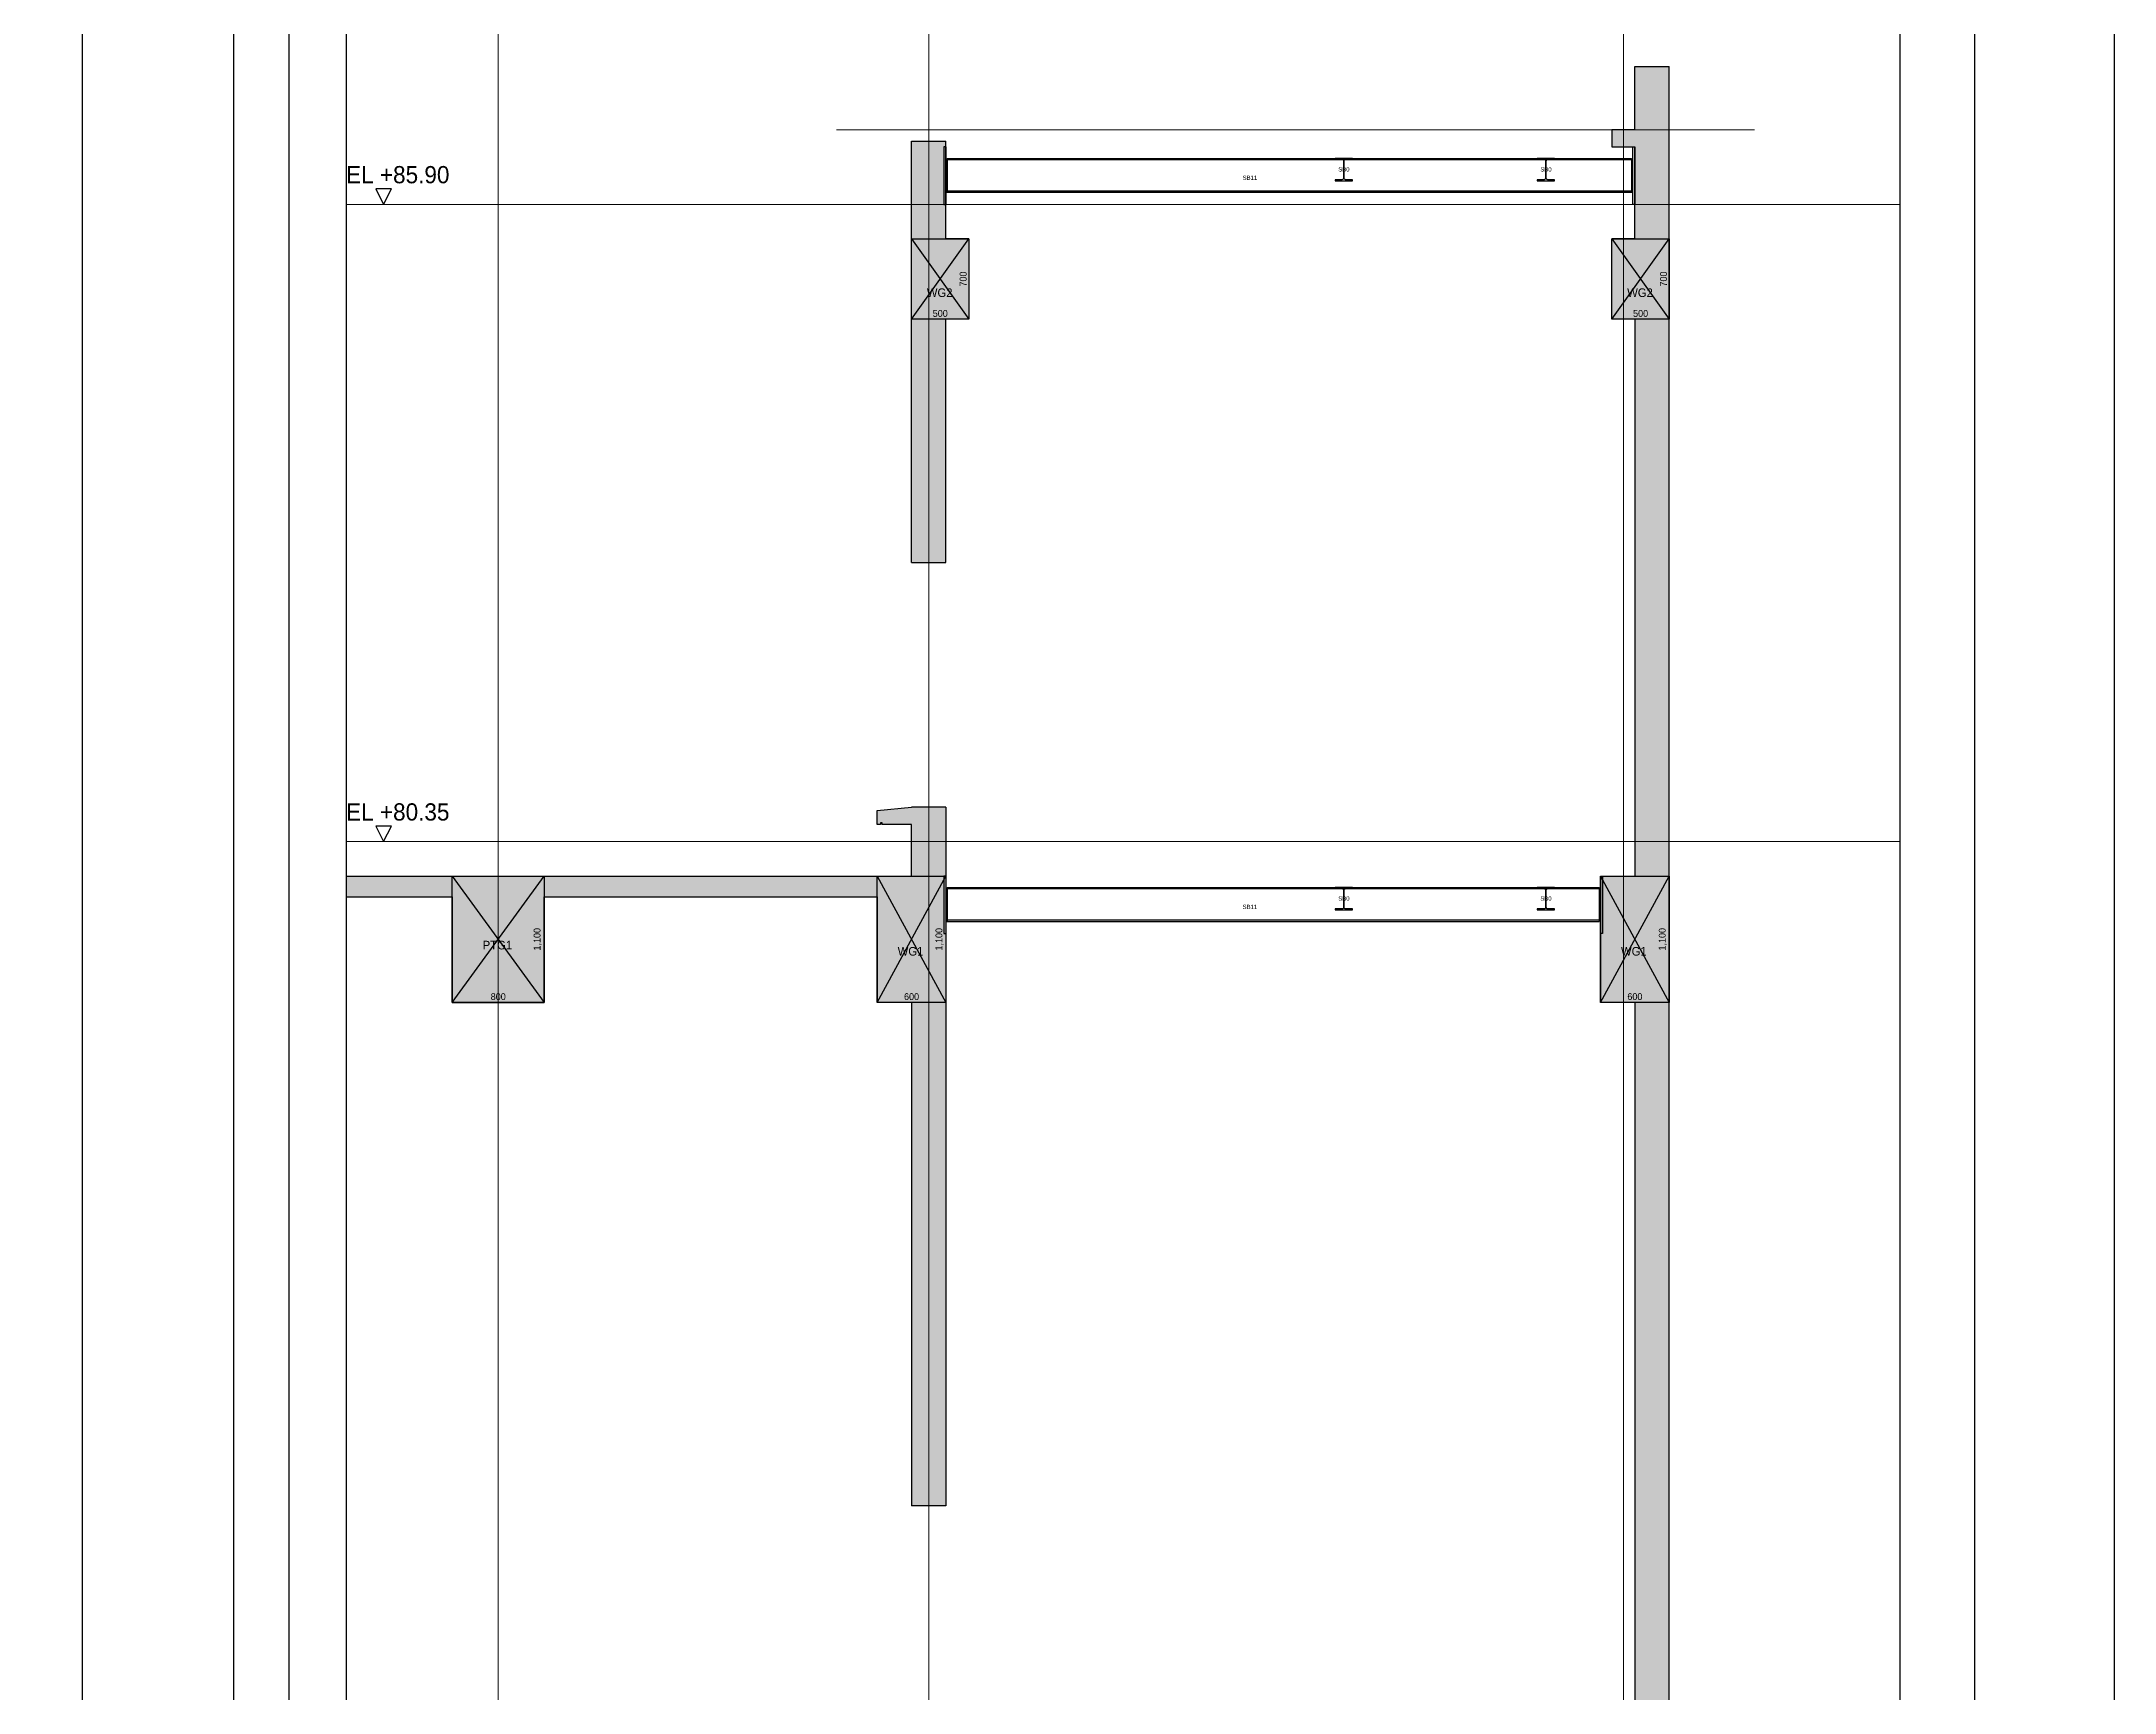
# Model space of a CAD drawing. Header units: millimetres. Extents: x 0 to 35640, y 0 to 50460.
# Drawn here: x 17584 to 35640, y 28549 to 42928 of the extents above; entities that cross this region are included whole.
import ezdxf
from ezdxf.enums import TextEntityAlignment as Align

# ---------------------------------------------------------------- set-up
doc = ezdxf.new("R2010")
doc.units = ezdxf.units.MM
doc.header["$LTSCALE"] = 60
doc.layers.get('Defpoints').update_dxf_attribs({"color": 161})
for name, color, linetype in [('A-CON', 2, 'Continuous'), ('A-ETC-5', 5, 'Continuous'), ('S-STEEL', 3, 'Continuous'), ('구조SOLID', 253, 'Continuous')]:
    doc.layers.add(name, color=color, linetype=linetype)
doc.layers.add('AS-HIDLINE', color=205, linetype='Continuous', plot=False)
doc.layers.add('NOPLOT', color=191, linetype='Continuous', plot=False)
doc.layers.add('CEN', color=1, linetype='Continuous', lineweight=9)
doc.styles.add('Gdim', font='Dotum.ttf')
doc.styles.add('Gtx', font='Dotum.ttf')
doc.dimstyles.new('G-Xdim', dxfattribs={"dimscale": 30, "dimtxt": 2, "dimasz": 1, "dimexe": 1.2, "dimexo": 1.2, "dimgap": 0, "dimtad": 1, "dimdec": 1, "dimdsep": 46, "dimlunit": 6, "dimtxsty": 'Gdim', "dimcen": 1, "dimse1": 1, "dimse2": 1, "dimsd1": 1, "dimsd2": 1, "dimclrd": 1, "dimclre": 1, "dimclrt": 256, "dimadec": 0, "dimazin": 0, "dimtfac": 1, "dimtdec": 1, "dimtix": 1, "dimtmove": 2, "dimatfit": 1, "dimfxl": 0, "dimtolj": 1, "dimlwd": -1, "dimlwe": -1, "dimarcsym": 0})

# ---------------------------------------------------------------- blocks, each defined once
blk = doc.blocks.new('*D409')
at = {"layer": 'Defpoints', "color": 0, "linetype": 'Continuous', "transparency": 16777216}
for p in [(400, -1080), (-200, -1100), (400, -1100)]:
    blk.add_point(p, dxfattribs=at)
at = {"layer": 'AS-HIDLINE', "linetype": 'Continuous', "transparency": 16777216, "insert": (100, -1050), "char_height": 60, "attachment_point": 5, "style": 'Gdim'}
blk.add_mtext('\\A1;600', dxfattribs=at)
blk = doc.blocks.new('*D410')
at = {"layer": 'Defpoints', "color": 0, "linetype": 'Continuous', "transparency": 16777216}
for p in [(400, 0), (380, 0), (400, -1100)]:
    blk.add_point(p, dxfattribs=at)
at = {"layer": 'AS-HIDLINE', "linetype": 'Continuous', "transparency": 16777216, "insert": (344, -550), "char_height": 60, "attachment_point": 5, "rotation": 90, "style": 'Gdim'}
blk.add_mtext('\\A1;1,100', dxfattribs=at)
blk = doc.blocks.new('*D413')
at = {"layer": 'Defpoints', "color": 0, "linetype": 'Continuous', "transparency": 16777216}
for p in [(350, -1080), (-450, -1100), (350, -1100)]:
    blk.add_point(p, dxfattribs=at)
at = {"layer": 'AS-HIDLINE', "linetype": 'Continuous', "transparency": 16777216, "insert": (-50, -1050), "char_height": 60, "attachment_point": 5, "style": 'Gdim'}
blk.add_mtext('\\A1;800', dxfattribs=at)
blk = doc.blocks.new('*D414')
at = {"layer": 'Defpoints', "color": 0, "linetype": 'Continuous', "transparency": 16777216}
for p in [(350, 0), (330, 0), (350, -1100)]:
    blk.add_point(p, dxfattribs=at)
at = {"layer": 'AS-HIDLINE', "linetype": 'Continuous', "transparency": 16777216, "insert": (294, -550), "char_height": 60, "attachment_point": 5, "rotation": 90, "style": 'Gdim'}
blk.add_mtext('\\A1;1,100', dxfattribs=at)
blk = doc.blocks.new('*D415')
at = {"layer": 'Defpoints', "color": 0, "linetype": 'Continuous', "transparency": 16777216}
for p in [(-200, -700), (300, -680), (300, -700)]:
    blk.add_point(p, dxfattribs=at)
at = {"layer": 'AS-HIDLINE', "linetype": 'Continuous', "transparency": 16777216, "insert": (50, -650), "char_height": 60, "attachment_point": 5, "style": 'Gdim'}
blk.add_mtext('\\A1;500', dxfattribs=at)
blk = doc.blocks.new('*D416')
at = {"layer": 'Defpoints', "color": 0, "linetype": 'Continuous', "transparency": 16777216}
for p in [(300, 0), (280, 0), (300, -700)]:
    blk.add_point(p, dxfattribs=at)
at = {"layer": 'AS-HIDLINE', "linetype": 'Continuous', "transparency": 16777216, "insert": (250, -350), "char_height": 60, "attachment_point": 5, "rotation": 90, "style": 'Gdim'}
blk.add_mtext('\\A1;700', dxfattribs=at)
blk = doc.blocks.new('A$Cf084bef2')
at = {"layer": 'NOPLOT'}
for points in [[(-1100, 32008), (-1100, -15332), (-14845, -15332), (-14845, -8852), (-17580, -8852), (-17580, 32008), (-1100, 32008)], [(-16260, -8852), (-16260, 30688), (-1100, 30688)], [(-15780, -8852), (-15780, 30208), (-1100, 30208), (-1100, -15332)], [(-15280, -8852), (-15280, 29708), (-1750, 29708), (-1750, -15332)]]:
    blk.add_lwpolyline(points, dxfattribs=at)
blk = doc.blocks.new('*U322')
blk.add_lwpolyline([(-16, 9, 0.414214), (-3, 22), (-3, 172, 0.414214), (-16, 185), (-75, 185), (-75, 194), (75, 194), (75, 185), (16, 185, 0.414214), (3, 172), (3, 22, 0.414214), (16, 9), (75, 9), (75, 0), (-75, 0), (-75, 9)], format="xyb", close=True)
blk = doc.blocks.new('A$C6c882588')
at = {"layer": 'A-ETC-5'}
for p, q in [((-5690, 1200), (-10, 1200, 0)), ((-5690, 1200), (-5690, 900)), ((-10, 1188, 0), (-5690, 1188)), ((-10, 1200, 0), (-10, 906, 0)), ((-5690, 918), (-10, 918, 0)), ((-5690, 906), (-10, 906, 0))]:
    blk.add_line(p, q, dxfattribs=at)
at = {"layer": 'S-STEEL', "elevation": 0}
for points in [[(-5699, 1300), (-5718, 1300), (-5718, 800), (-5699, 800)], [(0, 1300), (19, 1300), (19, 800), (0, 800)]]:
    blk.add_lwpolyline(points, close=True, dxfattribs=at)
at = {"layer": 'S-STEEL', "xscale": -1, "rotation": 180}
for p in [(-2235, 1200, 0), (-475, 1200, 0)]:
    blk.add_blockref('*U322', p, dxfattribs=at)
at = {"layer": 'AS-HIDLINE', "linetype": 'Continuous', "style": 'Gtx'}
for s, p in [('SB0', (-2234, 1105, 0)), ('SB0', (-474, 1105, 0)), ('SB11', (-3053, 1032, 0))]:
    blk.add_text(s, height=37.5, dxfattribs=at).set_placement(p, align=Align.MIDDLE_CENTER)
blk = doc.blocks.new('A$Cc199a467')
at = {"layer": 'A-ETC-5'}
for p, q in [((-190, 700, 0), (5771, 700)), ((-190, 700, 0), (-190, 400, 0)), ((5771, 688), (-190, 688, 0)), ((5771, 700), (5771, 400)), ((-190, 418, 0), (5771, 418)), ((-190, 406, 0), (5771, 406))]:
    blk.add_line(p, q, dxfattribs=at)
at = {"layer": 'S-STEEL', "elevation": 0}
for points in [[(-199, 800), (-218, 800), (-218, 300), (-199, 300)], [(5781, 800), (5800, 800), (5800, 300), (5781, 300)]]:
    blk.add_lwpolyline(points, close=True, dxfattribs=at)
at = {"layer": 'S-STEEL', "xscale": -1, "rotation": 180}
for p in [(3265, 700), (5025, 700)]:
    blk.add_blockref('*U322', p, dxfattribs=at)
at = {"layer": 'AS-HIDLINE', "linetype": 'Continuous', "style": 'Gtx'}
for s, p in [('SB11', (2447, 532)), ('SB0', (3266, 605)), ('SB0', (5026, 605))]:
    blk.add_text(s, height=37.5, dxfattribs=at).set_placement(p, align=Align.MIDDLE_CENTER)
blk = doc.blocks.new('*U249')
at = {"layer": 'AS-HIDLINE', "linetype": 'Continuous'}
for p, q in [((-200, -1100), (400, 0)), ((-200, 0), (400, -1100))]:
    blk.add_line(p, q, dxfattribs=at)
blk.add_lwpolyline([(-200, -1100), (-200, 0), (400, 0), (400, -1100)], close=True, dxfattribs=at)
dim = blk.add_linear_dim(base=(380.13, 0), p1=(400, -1100), p2=(400, 0), angle=90, dimstyle='G-Xdim', override={"dimtxsty": 'Gdim'}, dxfattribs=at)
dim.commit()
dim.dimension.update_dxf_attribs({"geometry": '*D410', "text_midpoint": (344.31, -550)})
dim = blk.add_linear_dim(base=(400, -1080.06), p1=(-200, -1100), p2=(400, -1100), dimstyle='G-Xdim', override={"dimtxsty": 'Gdim'}, dxfattribs=at)
dim.commit()
dim.dimension.update_dxf_attribs({"geometry": '*D409', "text_midpoint": (100, -1050.02)})
blk = doc.blocks.new('*U257')
at = {"layer": 'AS-HIDLINE', "linetype": 'Continuous'}
for p, q in [((-450, -1100), (350, 0)), ((-450, 0), (350, -1100))]:
    blk.add_line(p, q, dxfattribs=at)
blk.add_lwpolyline([(-450, -1100), (-450, 0), (350, 0), (350, -1100)], close=True, dxfattribs=at)
dim = blk.add_linear_dim(base=(330.13, 0), p1=(350, -1100), p2=(350, 0), angle=90, dimstyle='G-Xdim', override={"dimtxsty": 'Gdim'}, dxfattribs=at)
dim.commit()
dim.dimension.update_dxf_attribs({"geometry": '*D414', "text_midpoint": (294.31, -550)})
dim = blk.add_linear_dim(base=(350, -1080.06), p1=(-450, -1100), p2=(350, -1100), dimstyle='G-Xdim', override={"dimtxsty": 'Gdim'}, dxfattribs=at)
dim.commit()
dim.dimension.update_dxf_attribs({"geometry": '*D413', "text_midpoint": (-50, -1050.02)})
blk = doc.blocks.new('*U264')
at = {"layer": 'AS-HIDLINE', "linetype": 'Continuous'}
for p, q in [((-200, -700), (300, 0)), ((-200, 0), (300, -700))]:
    blk.add_line(p, q, dxfattribs=at)
blk.add_lwpolyline([(-200, -700), (-200, 0), (300, 0), (300, -700)], close=True, dxfattribs=at)
dim = blk.add_linear_dim(base=(280.13, 0), p1=(300, -700), p2=(300, 0), angle=90, dimstyle='G-Xdim', override={"dimtxsty": 'Gdim'}, dxfattribs=at)
dim.commit()
dim.dimension.update_dxf_attribs({"geometry": '*D416', "text_midpoint": (250.09, -350)})
dim = blk.add_linear_dim(base=(300, -680.06), p1=(-200, -700), p2=(300, -700), dimstyle='G-Xdim', override={"dimtxsty": 'Gdim'}, dxfattribs=at)
dim.commit()
dim.dimension.update_dxf_attribs({"geometry": '*D415', "text_midpoint": (50, -650.02)})

msp = doc.modelspace()

# ---------------------------------------------------------------- hatches: boundary and pattern name
at = {"layer": '구조SOLID', "transparency": 33554687}
h = msp.add_hatch(color=256, dxfattribs=at)
h.dxf.hatch_style = 1
h.paths.add_polyline_path([(22162, 13179), (24862, 13179), (24862, 12059), (25162, 12059), (25162, 6674), (25462, 6674), (25462, 13544), (25162, 13544), (25162, 13359), (22162, 13359), (22162, 13459), (21962, 13459), (21962, 13359), (20240, 13359), (20240, 13179), (21212, 13179), (21212, 12059), (21912, 12059), (21912, 4309), (20675, 4309), (20675, 4129), (21212, 4129), (21212, 3409), (22162, 3409), (22162, 4179), (24862, 4179), (24862, 3259), (25162, 3259), (25162, 2140), (25462, 2140), (25462, 4209), (28062, 4209), (28062, 3459), (28562, 3459), (28562, 4209), (31162, 4209), (31162, 3259), (31462, 3259), (31462, 2140), (31762, 2140), (31762, 42709), (31462, 42709), (31462, 42159), (31262, 42159), (31262, 42009), (31462, 42009), (31462, 41209), (31262, 41209), (31262, 40509), (31462, 40509), (31462, 35659), (31162, 35659), (31162, 34559), (31462, 34559), (31462, 27859), (31162, 27859), (31162, 26759), (31462, 26759), (31462, 20859), (31162, 20859), (31162, 19759), (31462, 19759), (31462, 13359), (31162, 13359), (31162, 12059), (31462, 12059), (31462, 4359), (25462, 4359), (25462, 4544), (25162, 4544), (25162, 4359), (22162, 4359)])
h = msp.add_hatch(color=256, dxfattribs=at)
h.dxf.hatch_style = 1
h.paths.add_polyline_path([(25662, 41209), (25462, 41209), (25462, 42059), (25162, 42059), (25162, 38389), (25462, 38389), (25462, 40509), (25662, 40509)])
at = {"layer": '구조SOLID'}
h = msp.add_hatch(color=256, dxfattribs=at)
h.dxf.hatch_style = 1
h.paths.add_polyline_path([(21962, 35479), (24862, 35479), (24862, 34559), (25162, 34559), (25162, 30174), (25462, 30174), (25462, 36259), (25162, 36259), (24862, 36229), (24862, 36109), (24892, 36109), (24892, 36124), (24907, 36124), (24907, 36109), (25162, 36109), (25162, 35659), (20240, 35659), (20240, 35479), (21162, 35479), (21162, 34559), (21962, 34559)])

# ---------------------------------------------------------------- linework, layer by layer
at = {"layer": 'A-CON', "color": 2}
for p, q in [((31462, 42159), (31462, 42709)), ((31462, 42709), (31762, 42709)), ((31462, 42159), (31262, 42159)), ((31262, 42159), (31262, 42009)), ((31262, 42009), (31462, 42009)), ((31462, 41209), (31462, 42009)), ((31262, 40509), (31262, 41209)), ((31462, 41209), (31262, 41209)), ((31462, 40509), (31262, 40509))]:
    msp.add_line(p, q, dxfattribs=at)
at = {"layer": 'A-CON'}
for p, q in [((31762, 2140), (31762, 42709)), ((25162, 38389), (25162, 42059)), ((25162, 42059), (25462, 42059)), ((25462, 41209), (25462, 42059)), ((25662, 41209), (25462, 41209)), ((25662, 41209), (25662, 40509)), ((25462, 38389), (25462, 40509)), ((25662, 40509), (25462, 40509)), ((31462, 40509), (31462, 35659)), ((25162, 38389), (25462, 38389)), ((24862, 36229), (25162, 36259)), ((24862, 36109), (24862, 36229)), ((24907, 36124), (24892, 36124)), ((24892, 36124), (24892, 36109)), ((24907, 36109), (24907, 36124)), ((25462, 36259), (25162, 36259)), ((25462, 36259), (25462, 30174)), ((24892, 36109), (24862, 36109)), ((25162, 36109), (24907, 36109)), ((25162, 35659), (25162, 36109)), ((20240, 35659), (25162, 35659)), ((31162, 35659), (31462, 35659)), ((31162, 35659), (31162, 34559)), ((20240, 35479), (21162, 35479)), ((21162, 35479), (21162, 34559)), ((21962, 35479), (24862, 35479)), ((21962, 34559), (21962, 35479)), ((24862, 35479), (24862, 34559)), ((21162, 34559), (21962, 34559)), ((25162, 34559), (24862, 34559)), ((25162, 34559), (25162, 30174)), ((31462, 34559), (31162, 34559)), ((31462, 34559), (31462, 27859)), ((25462, 30174), (25162, 30174))]:
    msp.add_line(p, q, dxfattribs=at)
at = {"layer": 'CEN'}
for p, q in [((21562, 46180), (21562, 2140)), ((25312, 46180), (25312, 2140)), ((31362, 46180), (31362, 2140)), ((24508, 42159), (32504, 42159)), ((20240, 41509), (33770, 41509)), ((20240, 35959), (33770, 35959))]:
    msp.add_line(p, q, dxfattribs=at)
at = {"layer": 'NOPLOT'}
msp.add_lwpolyline([(0, 50460), (0, 0), (35640, 0), (35640, 50460)], close=True, dxfattribs=at)
at = {"layer": 'NOPLOT', "linetype": 'Continuous'}
for points in [[(20563, 41509), (20631, 41644), (20496, 41644), (20563, 41509)], [(20563, 35959), (20631, 36094), (20496, 36094), (20563, 35959)]]:
    msp.add_lwpolyline(points, dxfattribs=at)

# ---------------------------------------------------------------- block references
at = {"layer": 'AS-HIDLINE', "linetype": 'Continuous'}
for name, p in [('*U264', (25362, 41209)), ('*U264', (31462, 41209)), ('*U257', (21612, 35659)), ('*U249', (25062, 35659)), ('*U249', (31362, 35659))]:
    msp.add_blockref(name, p, dxfattribs=at)
at = {"layer": 'NOPLOT'}
msp.add_blockref('A$Cf084bef2', (35520, 16472), dxfattribs=at)
at = {"layer": 'S-STEEL'}
for name, p in [('A$Cc199a467', (25662, 41209)), ('A$C6c882588', (31162, 34359))]:
    msp.add_blockref(name, p, dxfattribs=at)

# ---------------------------------------------------------------- texts
at = {"layer": 'AS-HIDLINE', "color": 1, "linetype": 'Continuous', "style": 'Gtx'}
for p in [(25407, 40740), (31507, 40740)]:
    msp.add_text('WG2', height=75, dxfattribs=at).set_placement(p, align=Align.MIDDLE_CENTER)
at = {"layer": 'AS-HIDLINE', "linetype": 'Continuous', "style": 'Gtx'}
for s, p in [('PTG1', (21555, 35058)), ('WG1', (25153, 35004)), ('WG1', (31453, 35004))]:
    msp.add_text(s, height=75, dxfattribs=at).set_placement(p, align=Align.MIDDLE_CENTER)
at = {"layer": 'NOPLOT', "linetype": 'Continuous', "style": 'Gdim'}
for s, p in [('EL +85.90', (20237, 41693)), ('EL +80.35', (20237, 36143))]:
    msp.add_text(s, height=150, rotation=360, dxfattribs=at).set_placement(p)

doc.saveas('drawing.dxf')
